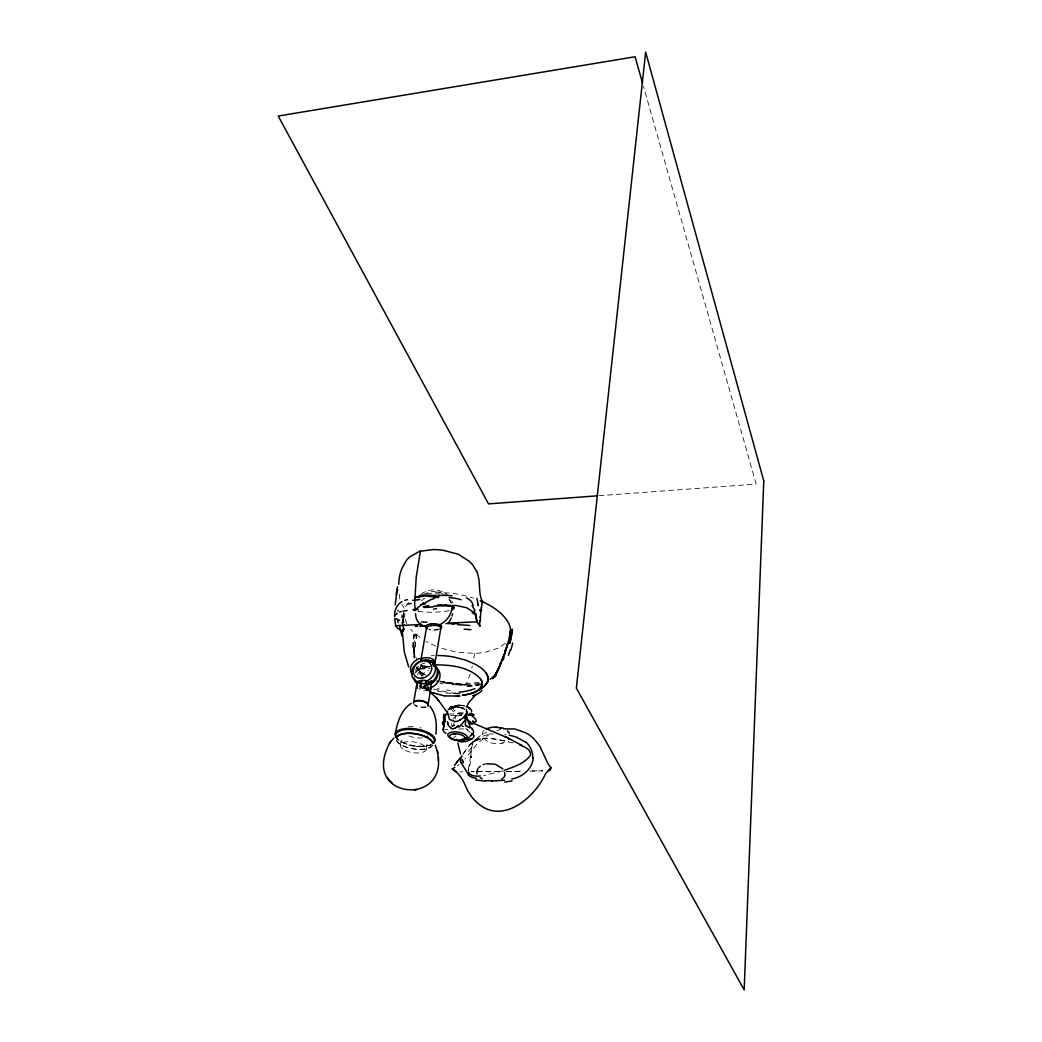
<?xml version="1.0" encoding="UTF-8"?>
<svg xmlns="http://www.w3.org/2000/svg" width="1042" height="1042" viewBox="0 0 1042 1042"><rect width="100%" height="100%" fill="white"/><g stroke="black" fill="none" stroke-linecap="round" stroke-linejoin="round"><path stroke-width="0.75" stroke-dasharray="5 3.75" d="M404.609 613.308C406.224 617.45 402.342 613.569 402.993 616.538L403.462 612.071M451.342 725.506L451.46 723.422M404.231 616.2C404.934 612.97 401.118 621.462 403.84 615.288M413.83 647.004L413.778 652.67M414.56 647.434L414.508 652.592A98.378 85.223 -0.1 0 0 414.651 655.822L414.807 657.763M404.101 617.333L404.179 616.577M413.817 647.173L414.026 656.942M402.954 616.603L403.645 615.562M402.225 624.536C400.141 620.368 406.028 620.667 403.514 624.549M402.902 623.858L402.98 622.764M468.158 769.348C470.789 760.204 470.242 750.214 473.068 741.357M402.381 621.957L402.824 619.573M403.254 619.287L402.616 621.748L403.475 622.035M403.697 621.748L402.381 621.84L403.541 622.035M402.459 625.591L403.749 613.491M415.367 672.364A12.66 10.264 -36 0 1 420.173 666.515L419.731 669.042L420.538 667.792M414.963 656.095C412.554 650.273 418.415 637.144 415.302 633.914A71.846 34.79 8.6 0 1 410.561 629.186M403.931 617.841C403.111 617.698 403.254 618.127 403.749 617.528C402.29 618.792 404.583 612.123 403.697 618.18L403.996 616.59M403.58 616.082L403.749 614.702M402.98 618.714L404.153 610.755M426.256 749.172L427.494 741.657M448.36 709.902L450.209 706.815M420.382 668.703L421.033 664.249M402.381 621.84L403.697 621.97L403.606 619.638L403.645 621.253M400.454 744.965L401.756 737.449M404.088 616.708L404.296 615.614M452.749 726.717L452.957 725.844A14.822 12.413 -36.8 0 1 454.247 722.731M403.007 615.47L404.049 615.77M402.915 619.677L403.918 616.838M463.99 684.438L466.152 684.386L469.525 675.88A91.904 32.628 87.1 0 0 470.124 674.018M416.24 634.37L421.645 638.798M416.943 601L418.246 599.007M405.612 606.6L409.493 601.638M463.508 753.509L466.008 749.901M463.169 753.77L470.359 744.04M452.853 719.136L456.24 715.607L461.215 715.411M473.107 742.256L471.987 744.34L472.899 742.555M460.955 715.489L455.536 716.023L455.367 719.319M451.994 726.287L454.664 724.815M484.061 730.168C475.751 740.028 498.232 748.351 506.764 740.966M468.822 746.267C474.8 738.934 483.944 734.402 493.387 733.907M469.838 744.587L478.63 736.746L486.861 731.992M448.776 709.823L453.114 707.466A13.507 11.84 -63.2 0 1 454.117 707.192L455.38 707.088M451.994 726.574L455.054 725.284M505.435 643.214L498.206 648.15L485.364 652.24A49.651 23.784 8.9 0 1 474.67 653.412L456.031 652.097L439.763 647.772M447.826 709.602L453.83 706.046M455.432 716.088L455.172 718.993M402.603 621.813L403.658 621.761L402.538 621.527M449.415 709.641C451.941 706.88 461.958 707.036 453.504 707.687M420.955 594.266C428.119 588.496 439.138 588.443 446.289 594.227M402.459 621.735L402.941 622.178M473.941 740.497C484.777 735.496 497.503 739.833 508.704 741.526M423.13 594.422L430.854 591.491L438.773 591.999M490.613 733.451L478.083 742.751L467.988 755.229A46.395 38.619 -37.9 0 1 464.823 759.058M431.023 744.874C419.679 748.482 405.533 746.476 396.598 738.309M496.904 730.598L500.642 729.465M502.934 770.872L483.579 775.6M502.036 742.985L503.025 742.699M451.863 708.143L455.628 707.362M437.366 629.368L438.304 629.107A7.945 2.866 0.2 0 1 429.148 629.042M455.107 705.655L457.008 705.265M479.216 682.341L461.958 684.112L443.019 681.507M478.89 683.539L459.913 685.167L439.841 681.898M403.059 615.392L404.022 615.34M426.868 593.836C442.446 591.153 458.545 593.38 473.485 598.186M428.926 688.345A12.621 10.251 -36.1 0 1 419.509 686.587L423.43 688.658L428.041 688.918M451.108 706.632L452.697 706.567M598.837 495.718L756.166 484.074L643.513 86.486M457.438 705.317L459.027 705.265M420.33 668.56L429.239 668.169M419.731 669.042L429.551 668.664M466.113 684.386L466.816 684.36M420.108 686.782L429.109 686.47M418.884 688.189L429.226 687.837M428.978 666.932L429.747 666.919M428.666 666.945L426.881 666.984M448.776 714.07L464.38 713.627M450.431 715.554L461.489 715.242M506.646 771.692L521.99 771.275L506.451 771.406M425.097 665.799L422.44 665.656M465.748 685.193L454.403 684.737L443.592 682.875M444.673 729.387L447.786 729.309M458.649 729.035L466.412 728.84M529.727 771.093L542.713 770.846M459.809 771.861L462.687 771.809M532.293 771.002L542.713 770.833M465.136 684.412L453.062 683.734L440.714 681.247M477.145 771.627L503.494 771.419M477.171 771.666L500.694 771.653M459.392 694.024L446.002 693.034L433.537 690.012M459.431 705.095L465.136 705.968M461.984 684.412L463.052 684.438M425.227 666.984L422.531 666.711M428.575 690.208L428.015 689.205M453.374 706.593L459.248 707.023A13.39 4.533 5.5 0 1 460.538 707.297L463.56 707.896M460.89 684.386L445.742 682.484M457.581 707.323L461.658 708.065L465.097 710.045M504.68 734.48L506.178 734.727M444.296 682.158L440.05 681.064M513.302 742.868C500.968 740.68 486.888 735.365 474.8 741.057L480.518 738.843L473.915 741.748L476.35 740.159C469.382 740.458 472.43 759.227 468.535 771.132L468.314 769.1M439.789 592.312L445.637 595.451M460.759 707.635L464.771 709.563M438.109 591.804L440.44 592.507M433.759 689.075L450.496 692.774A34.581 15.604 8.9 0 0 460.33 693.164M461.632 726.092L463.156 726.704M461.827 725.532L463.807 726.534M435.817 646.248L426.035 641.468M428.184 686.899L423.182 684.399M427.949 689.322L428.783 689.778M426.009 675.177L420.838 671.816L417.555 667.18M424.146 674.695L421.398 672.911M424.016 674.63L422.479 673.692M428.132 691.054L420.134 685.336M423.234 675.073L420.603 673.054M470.202 732.461L469.304 731.731A32.706 13.95 7.9 0 1 468.21 730.742M447.031 594.826L447.565 595.256L445.715 593.758M465.722 728.319L467.832 730.351M467.65 730.155L466.959 729.387M419.822 672.181L417.516 668.925M419.652 670.996L420.434 671.986L417.425 667.753M424.315 685.949L426.321 688.697M419.327 670.553L418.493 669.368M448.933 598.798L451.342 602.966M449.74 599.958L449.284 599.306A19.238 15.33 -33.8 0 1 451.355 603.5M418.832 670.853L418.168 669.889M404.205 608.202L403.345 606.926A72.627 35.923 8.8 0 1 401.834 604.334M418.181 669.928L417.621 669.094M417.946 668.547L417.36 667.648A7.62 4.272 60.2 0 1 416.865 667.062M417.034 668.183L417.555 668.977M451.889 600.856L452.866 602.966M406.68 623.689L403.918 615.093M455.94 737.176L455.523 735.965M399.854 598.994L398.721 590.163M414.156 658.127L413.791 653.087M414.781 657.554L414.56 654.207M453.283 737.046A5.64 0.886 21.6 0 1 453.96 737.306M454.169 737.059A3.53 1.107 22 0 1 454.651 737.293M462.401 714.46A10.212 4.428 8.5 0 1 451.46 708.143A10.212 4.428 8.5 0 1 464.797 706.072M450.235 706.906A4.702 4.389 -12.6 0 1 451.108 706.736M452.697 706.763A26.493 21.361 1.1 0 1 453.361 706.789M463.247 708.521A8.18 5.952 -6.5 0 1 464.537 708.912M455.341 706.893A17.232 15.773 65.5 0 1 460.825 707.297M431.154 655.796A34.803 15.786 8.9 0 1 434.267 655.574M427.702 689.557A32.536 14.614 8.9 0 1 421.046 685.636M415.654 673.002A32.536 14.614 8.9 0 1 427.962 665.929M427.52 688.853A8.245 1.615 27.3 0 1 427.897 688.918M458.584 693.334A28.03 7.997 7.1 0 1 450.404 692.93M450.326 690.429A37.278 16.672 8.9 0 1 446.484 689.908M445.729 695.861A31.052 13.194 9.6 0 1 432.469 692.435M439.307 688.983A29.085 4.285 13.7 0 1 437.445 688.462M458.962 764.607A46.395 38.619 -37.9 0 1 457.386 765.844M462.948 754.108A56.047 36.6 -51.4 0 1 463.39 753.444M468.509 751.49A44.832 27.86 -52 0 1 471.036 748.182M463.716 713.015A8.727 3.79 8.5 0 1 453.01 707.726A8.727 3.79 8.5 0 1 464.953 705.929M474.67 653.399A91.904 32.628 87.1 0 1 473.589 659.781M472.273 666.046A91.904 32.628 87.1 0 1 471.779 668.091M487.239 681.455A48.206 23.041 11.7 0 1 486.327 681.859M480.375 683.786A48.206 23.041 11.7 0 1 466.894 685.48M422.479 674.148A8.336 5.405 61.7 0 1 420.2 672.481M417.347 667.818A10.186 5.965 60.3 0 1 417.034 667.323M417.1 667.284A5.067 2.553 60.1 0 1 416.917 666.932M414.091 654.246A106.701 92.282 0 0 1 413.83 647.525A123.894 105.138 -21 0 1 415.224 634.513M413.27 647.629A123.138 104.981 -18.4 0 1 414.39 634.474M415.159 646.9A125.274 104.916 -25.9 0 1 416.865 633.979M412.658 647.264A124.793 106.284 -19 0 1 413.843 633.875M420.512 673.236A6.773 3.96 56.2 0 1 419.483 672.051M442.928 684.073A48.557 25.607 6.6 0 1 439.893 683.305M488.06 682.106A48.674 23.64 14 0 1 487.057 682.562M481.404 684.503A48.674 23.64 14 0 1 468.105 686.209M421.346 673.236A5.353 3.23 58.5 0 1 420.2 672.207M480.297 684.503A47.698 22.82 11.7 0 1 466.49 686.287M423.065 676.011A10.759 7.776 68.2 0 1 419.249 673.484M419.783 671.673A22.768 15.656 57.8 0 1 419.405 671.165M416.487 668.599A9.547 5.692 60.6 0 1 416.266 668.196M416.396 659.378A48.57 34.165 50.1 0 1 416.058 657.359M449.154 610.599A20.501 3.725 -1.3 0 1 417.738 611.159M418.545 610.977A20.632 1.316 2.6 0 1 418.155 610.938M402.59 622.413A45.561 13.572 89 0 1 402.668 621.345M401.561 617.724A56.789 22.156 87.2 0 1 402.004 614.09M403.58 614.506A59.511 22.559 87.2 0 1 403.788 613.009M417.438 675.008A12.621 10.251 -36.1 0 1 428.744 666.567M426.491 667.284A7.932 1.498 -3.2 0 1 424.563 667.245M428.366 687.446A9.743 7.919 -36.1 0 1 421.736 685.18M421.215 676.18A9.743 7.919 -36.1 0 1 428.64 670.566M428.796 685.011A12.66 10.264 -36 0 1 419.131 684.894M422.336 665.786A6.174 3.595 -35.4 0 1 420.903 664.887M431.388 666.085A6.851 0.964 -5.4 0 1 424.524 666.698A6.851 0.964 -5.4 0 1 421.294 666.138M421.463 666.437A7.763 4.481 -29.4 0 1 420.734 665.955M422.323 666.906A8.128 4.507 -24.5 0 1 421.346 666.515M421.593 600.791A19.238 15.33 -33.8 0 1 424.602 598.264M434.801 594.135A19.238 15.33 -33.8 0 1 444.296 595.36M438.903 629.498A7.138 2.397 -1.5 0 1 428.757 629.72M432.756 744.965A18.678 7.685 9.2 0 1 412.437 748.833A18.678 7.685 9.2 0 1 396.051 738.348M432.235 745.134A18.287 7.528 9.2 0 1 412.489 748.586A18.287 7.528 9.2 0 1 396.403 738.687M428.64 690.39A7.268 3.217 9.3 0 1 419.457 689.517M415.302 670.084A12.673 10.277 -36 0 1 425.214 662.933M425.931 706.697A7.32 3.165 9.2 0 1 414.755 704.679M426.022 707.297A7.568 3.282 9.2 0 1 413.961 704.718M422.401 737.866A13.012 5.418 9.2 0 1 408.243 735.678M408.19 726.86A13.012 5.418 9.2 0 1 416.149 726.834M420.017 727.642A13.012 5.418 9.2 0 1 421.268 728.019M471.036 757.703L471.271 756.492L471.036 757.703M474.24 771.653L471.349 771.692L474.266 771.679M412.971 745.798A19.485 8.049 9.2 0 0 431.167 744.613A20.215 8.362 9.2 0 1 397.054 738.465A19.485 8.049 9.2 0 0 412.971 745.798M405.455 750.54A13.09 5.34 9.1 0 0 426.152 749.706A13.09 5.34 9.1 0 0 408.334 741.644A13.09 5.34 9.1 0 0 405.455 750.54"/><path stroke-width="1.5" d="M390.008 742.516C357.471 802.066 457.607 808.032 435.269 745.173M438.395 760.621L438.408 759.553M438.408 758.355L438.408 757.3M444.022 714.799L444.113 715.724A15.773 9.391 -2.7 0 0 444.126 716.701M480.297 621.11L480.492 616.447M398.695 584.275L399.203 578.375A157.811 79.218 7 0 1 402.186 567.955L406.211 560.726A69.918 35.48 8.9 0 1 409.454 557.092L419.509 551.309L433.433 549.564A41.328 21.061 9.6 0 1 443.189 550.28L458.22 554.214L469.278 561.312A49.43 25.138 9.9 0 1 473.263 565.702L476.624 571.459M480.896 611.133L481.612 609.687L480.974 610.56M480.518 615.926L480.805 611.68M395.192 604.907L397.562 586.685M435.856 734.141C437.028 724.516 436.155 713.887 429.786 706.111M480.922 610.156L481.313 607.786M421.294 682.432L421.202 681.403L422.101 681.377M434.527 664.952L434.293 666.359M397.171 589.03L396.234 594.878M428.054 705.017L430.802 688.332M434.644 665.304L440.87 627.87M431.114 680.817L430.737 683.096M431.518 680.96L430.698 687.759A7.268 3.217 9.3 0 1 429.838 689.856M434.019 666.072L434.722 661.878L430.268 662.048M446.25 714.786L447.539 711.308M417.321 685.701L417.308 688.137M413.648 702.503L416.982 683.07M420.981 659.86L426.491 627.792M452.58 613.686L452.059 615.991M420.434 551.036L416.201 577.281L414.625 604.62A6.408 2.397 87 0 0 414.729 605.91L415.563 609.7L423.573 602.732M395.283 733.737C397.419 722.445 401.014 709.954 411.264 703.337M503.638 728.853L514.878 728.957L526.093 732.982A50.146 43.204 -37.2 0 1 533.582 738.387L539.743 746.007L547.337 762.457A47.554 41.55 -29.8 0 0 550.931 767.707L550.45 769.764A3.517 1.433 7 0 1 548.17 770.741M507.819 643.083L504.719 652.878M507.871 642.901L506.282 648.306M507.988 643.37L506.425 648.697A15.877 1.237 -67.8 0 0 504.901 650.95M444.283 725.922L443.944 719.97M509.681 637.014L510.58 629.485A66.636 32.015 9.2 0 0 507.714 621.579C501.449 611.589 490.834 605.285 480.232 600.752M478.031 768.501L476.806 771.249L477.08 773.763M467.194 705.786L468.744 702.634L475.986 694.441M505.878 650.364L504.054 655.405M443.254 728.045L444.126 726.3M505.149 651.693L502.348 659.69M505.292 652.045L504.315 654.728M500.772 662.829L498.988 667.401M498.284 669.016L500.486 664.21M501.788 660.993L499.457 666.281M500.355 663.897L501.801 660.328M500.499 664.158L501.085 662.66M500.238 664.874L499.978 665.525M503.651 656.447L503.989 655.574M503.065 657.228L502.205 659.352M503.39 657.111L501.879 660.771M499.86 665.851L499.105 667.622M502.804 657.893L502.518 658.583M498.128 669.772L495.679 674.018M497.933 670.201L498.532 668.873M451.355 617.932L449.05 621.931M499.105 667.635L494.846 675.19M497.451 670.827L496.37 673.028A49.13 25.138 23.5 0 1 496.161 673.549L495.028 674.969M497.894 669.876L498.206 669.185M498.818 668.274L498.467 669.016M466.412 715.164L465.735 716.414A15.917 7.411 -41.2 0 1 465.383 717.039L464.458 718.29M497.672 670.788L497.112 671.882M402.681 629.655A55.031 21.087 87.4 0 0 402.668 631.374L402.915 630.957M395.673 614.858L397.197 613.23M462.01 755.854L460.473 759.41A6.708 5.627 -46.7 0 0 460.994 762.51M468.835 714.708L469.252 714.07A3.921 2.514 65.4 0 1 470.189 713.496L470.619 713.444A6.916 4.559 76.4 0 1 471.192 713.536M509.134 738.791L508.691 739.325L509.356 738.478M454.416 765.544L460.577 757.365M390.346 742.06L393.85 738.153M389.369 743.402L390.971 741.201M467.194 717.157L466.529 718.094A4.52 3.608 80.9 0 0 465.969 719.371L465.24 724.776A1.355 1.224 -77.4 0 0 465.474 725.297A2.839 2.488 89.2 0 0 465.969 725.701M456.526 762.614L457.659 761.155M494.768 675.281L491.603 678.16M478.838 767.511L480.284 766.235M458.402 725.414L457.412 726.378M503.716 777.619L504.992 775.522L504.562 772.278M480.336 609.752L481.586 609.674L480.349 609.883M456.8 726.912L455.758 727.746A9.678 8.102 -69.1 0 1 455.12 728.228M481.508 688.124L481.756 687.928M480.883 688.736L478.682 690.13M475.426 721.624L474.983 721.898A9.652 4.845 46.5 0 1 474.709 722.041L473.928 722.067A1.433 0.808 82.3 0 1 473.68 721.911L473.289 721.455M490.053 679.202L490.847 678.694M454.807 767.433L452.202 769.035L455.654 771.679M502.817 778.296L501.736 778.934M469.421 737.033L467.428 738.14M401.952 601.599C396.742 604.568 394.071 610.82 394.657 616.695M455.107 728.176L453.687 728.775A3.764 3.452 77.4 0 1 451.42 728.514M479.32 689.387L484.856 685.857L487.083 683.018A39.153 17.727 8.9 0 0 487.838 676.87A38.762 17.545 8.9 0 0 486.236 673.327M479.033 689.517L483.566 686.925L487.513 682.106A38.945 17.623 8.9 0 0 486.236 673.327A38.945 17.623 8.9 0 0 476.129 664.705L465.852 660.172L453.752 657.02A41.954 18.951 8.9 0 0 437.835 655.509M486.119 728.762L492.905 727.042L501.423 727.85M419.666 658.427C414.651 660.289 409.428 664.991 410.73 670.853A42.696 19.342 8.8 0 0 412.098 674.382M483.149 764.633L484.309 764.229M399.594 612.045L401.313 611.485M504.289 770.416C513.328 766.925 523.696 763.955 529.922 756.049A5.275 4.546 -35.2 0 0 530.586 754.187C530.248 748.781 523.97 746.788 519.802 744.861M404.752 600.361L407.474 599.606M428.874 607.108L427.311 607.499M511.739 778.973C521.612 777.345 530.99 770.168 533.009 760.074A14.288 12.947 -25.5 0 0 533.113 759.136L533.165 757.912M402.915 611.094L407.188 610.508M485.872 763.799L494.742 764.125M433.941 597.535L438.669 597.379L425.084 595.92L414.807 597.574L419.652 596.506M414.469 790.162L415.393 789.979M415.836 789.888L416.904 789.68M416.357 625.89L417.139 625.76M424.628 607.512L427.663 606.991M463.104 695.079C470.281 694.037 482.902 691.68 482.055 682.106A29.736 13.377 8.8 0 0 480.766 679.228C469.773 666.88 451.381 664.926 435.751 664.848M418.923 682.744L417.959 682.849L417.647 681.676A12.712 10.29 -36 0 1 415.172 664.718A12.712 10.29 -36 0 1 434.019 663.845A12.712 10.29 -36 0 1 426.061 681.247L425.983 682.471M504.536 780.171L491.811 781.07M432.235 692.891L432.938 693.177L430.099 692.005L444.335 695.965L459.926 695.978M456.383 696.303L458.832 696.082M462.713 739.442L461.28 739.481M597.222 495.836L488.542 503.885L278.227 116.04L635.086 56.75L642.627 83.36M460.538 740.601L459.196 740.641M454.169 733.828L455.471 733.789M440.701 605.102L446.393 604.907M500.108 728.111L503.039 727.941M480.466 617.072L479.854 617.02M480.375 775.977C476.337 776.251 470.437 776.655 468.561 772.135M461.202 740.458L460.03 740.484M394.749 618.727L395.647 625.734L421.658 624.471M447.669 623.207L476.923 621.787L480.206 626.164M428.588 660.758L434.722 661.058M467.806 715.059L474.123 714.877L472.039 713.705A10.733 7.398 -83 0 0 471.622 713.588L471.192 713.483M468.145 722.093L470.294 722.041L472.755 723.76M469.134 723.669L472.456 723.956M465.175 739.117L471.648 738.96M484.999 781.109L475.686 779.937M452.384 624.054L453.622 624.093M496.552 727.042L495.914 727.003M454.494 721.455L449.454 719.371L447.917 713.978A31.104 27.665 -16.1 0 1 447.943 713.262M455.588 605.363L466.738 607.76L473.146 611.954M414.703 610.417L413.882 610.234M495.758 764.411L502.869 768.853M517.158 737.606L525.728 742.23M472.899 723.07L507.728 737.853L522.407 745.72M504.966 736.642L507.728 737.853M482.199 778.843L480.088 777.658M467.337 726.574L468.874 727.381M467.285 726.534L466.021 725.792M451.433 728.475L448.763 725.87A13.676 12.908 12.1 0 1 448.229 724.932L447.721 723.995M452.202 769.035L455.68 770.989M402.629 631.348L397.601 628.326L395.647 625.734M471.57 733.464L471.922 733.698A19.003 8.062 8 0 0 472.469 734.037A3.751 2.813 -77.1 0 1 473.394 734.936M430.059 692.005L437.393 698.895L436.233 697.398L439.06 701.448M507.376 730.833L509.382 733.281M389.982 780.862L390.75 781.643M391.206 782.099L391.896 782.816M472.716 720.83L473.446 721.637M466.373 709.446L466.933 712.78L463.234 717.73A19.564 18.482 -20.2 0 1 462.127 718.524A16.19 15.799 -11.5 0 1 459.887 720.022M472.052 605.676L474.944 610.273M465.891 718.068L471.505 723.435A19.134 8.232 8.1 0 0 471.752 723.604M466.321 718.524L467.532 719.931A15.513 12.96 -37.3 0 1 469.16 722.77L469.734 726.274A7.086 5.926 -36.9 0 1 469.369 727.941M387.22 777.397L387.898 778.296M388.236 778.752L388.874 779.598M468.653 774.74L460.942 762.536M438.018 699.703L446.354 711.321M480.766 679.228C486.458 688.84 472.378 694.259 464.901 694.832A40.039 18.053 9 0 1 462.348 695.157M473.368 734.962L473.667 735.782M421.228 661.162L421.189 661.084A7.19 3.295 9.3 0 1 425.631 657.645A7.19 3.295 9.3 0 1 434.514 660.524M408.685 667.062L404.322 652.045L402.342 631.895M475.673 616.356L476.923 621.787L475.894 613.66M462.882 761.598L462.231 759.683L463.273 762.926M477.952 604.23L478.408 605.767L476.884 598.329M457.881 743.05L460.564 754.108M437.406 750.553L437.64 751.582M437.783 752.259L438.018 753.301M443.736 717.912L443.84 718.719M470.88 715.125A15.76 4.936 21.7 0 1 475.999 721.859M470.32 727.225A16.581 5.627 12.5 0 1 472.417 728.736M471.596 728.618A15.005 6.421 2.7 0 1 472.365 734.389M466.204 715.945A17.336 4.051 -45.4 0 1 464.849 717.717M443.983 714.174A10.667 0.677 81.2 0 1 444.022 714.174M443.306 717.508A17.258 11.175 9 0 1 443.931 715.45M443.645 719.384A4.494 0.795 -88.7 0 1 443.697 720.4M444.309 726.131A3.217 1.263 85.6 0 1 444.166 726.417M443.163 729.426A16.607 6.617 -5.7 0 1 443.736 728.058M445.963 733.542A15.005 6.304 9.2 0 1 443.045 729.413M467.194 737.697A9.821 4.116 8.5 0 1 451.941 738.895A9.821 4.116 8.5 0 1 453.348 731.901A9.821 4.116 8.5 0 1 467.194 737.697A13.246 11.228 -38.8 0 1 462.778 739.104M470.828 735.873A9.391 2.006 -19.5 0 1 470.463 736.095M471.805 734.532A13.364 4.819 -7.3 0 1 470.476 735.405M466.621 706.658A10.212 4.428 8.5 0 1 471.531 711.738M459.939 720.126A10.199 10.173 21.6 0 1 454.612 721.559M445.585 721.846A17.232 13.806 34.1 0 1 445.546 714.486M448.373 723.825A16.789 13.025 45 0 1 447.513 721.715M457.477 726.495A14.666 8.87 -53.1 0 1 456.852 727.042M466.555 717.638A17.414 5.939 -48.6 0 1 458.923 727.251M466.803 713.431A7.854 6.07 -11.1 0 1 466.191 715.099M466.49 711.412A5.08 4.077 10.4 0 1 466.894 713.431M482.342 687.915A14.406 2.787 -18.7 0 1 482.146 688.176M475.061 688.619A37.421 15.461 0.5 0 1 459.066 692.227M482.055 690.26A43.269 21.478 20.7 0 1 472.664 695.769M455.797 771.523A49.078 41.511 -42.3 0 1 464.159 782.946L467.037 789.341A57.284 49.482 -35.5 0 0 468.027 791.308L471.388 796.479A59.016 50.967 -35.4 0 0 476.858 802.405C501.853 825.759 534.364 798.12 545.474 773.919A49.612 44.259 -33.4 0 1 550.931 767.693M456.878 739.312A7.867 6.591 -37.2 0 0 460.864 741.852L464.797 741.683A18.626 15.565 -36.8 0 0 471.622 738.921M512.078 780.849A60.162 48.323 -15.2 0 1 504.575 782.034M492.215 780.64A44.519 11.28 -6.1 0 1 485.585 780.705M476.454 778.283A24.344 16.75 -38.4 0 1 468.288 775.105M509.186 735.209A74.425 69.358 -57.2 0 1 517.223 737.462M525.91 742.034A24.07 22.182 -34.5 0 1 532.749 757.938M469.356 721.65A15.513 12.999 -37.3 0 1 470.294 722.041M474.058 735.834A4.012 3.973 -27.1 0 1 471.831 738.869M466.308 706.398A8.727 3.79 8.5 0 1 470.085 709.25M511.57 630.032A120.025 92.712 -39.4 0 1 509.004 643.461M512.091 629.967A119.817 92.907 -39 0 1 509.616 643.357M512.664 643.005A102.95 74.633 -45.3 0 1 510.775 650.299M496.161 674.161A48.206 23.041 11.7 0 1 493.244 677.652M506.138 648.319A96.151 60.397 -52 0 1 504.992 651.706M510.684 629.472A121.237 92.504 -40.8 0 1 507.988 642.901M512.469 629.238A120.69 93.715 -38.8 0 1 509.981 643.057M506.034 648.723A95.695 61.921 -50.9 0 1 504.914 652.058M503.429 655.848A39.791 7.398 -65.5 0 1 502.791 657.463M504.054 657.619A22.611 2.279 -65.9 0 1 503.117 659.912M498.35 669.902A10.811 0.86 -67.6 0 1 497.998 670.605M496.904 672.819A53.637 27.027 21.3 0 1 496.018 674.33M496.448 674.395A48.674 23.64 14 0 1 494.755 677.039M510.215 649.882A50.771 18.17 -62 0 1 508.392 655.327M502.413 659.443A28.733 3.269 -66 0 1 502.153 660.068M498.454 669.407A16.724 2.67 -70.5 0 1 498.115 670.149M495.367 675.346A47.698 22.82 11.7 0 1 492.358 678.785M429.408 607.252A20.619 4.376 -6 0 1 433.641 606.731M433.759 606.275A20.632 3.96 -5.6 0 1 440.831 605.871A20.632 4.155 -5.7 0 1 449.506 606.249M449.779 605.988A20.619 3.855 -4.9 0 1 453.804 607.356M453.517 607.382A20.593 3.569 -3 0 1 454.156 608.202A20.579 3.569 -3 0 1 451.928 609.713M452.111 609.713A20.501 3.725 -1.3 0 1 451.824 609.831M415.68 610.521A20.632 1.316 2.5 0 1 415.172 610.43M415.576 610.195A20.619 1.446 1.9 0 1 413.895 609.857M413.062 609.817A20.606 1.55 -1.2 0 1 415.185 609.166M425.058 607.356A20.045 1.25 -2.9 0 1 424.302 607.369M412.723 600.283A35.467 4.559 0.1 0 1 419.861 599.567M476.767 571.459A115.454 57.857 11.2 0 1 479.138 582.126L479.841 591.856A124.61 62.95 5.9 0 0 482.159 601.573M481.417 607.955A75.193 20.671 89.6 0 1 482.29 601.768M438.721 595.399A34.881 8.505 -1.2 0 1 452.098 595.803M418.975 595.659A35.22 19.498 11.8 0 1 438.864 596.376M407.448 604.073A62.976 17.414 15 0 1 411.186 603.565M398.122 622.699A188.836 42.071 55.6 0 1 397.823 620.485M402.004 636.102A102.22 14.301 65 0 1 399.542 625.461M417.608 609.557A40.482 1.394 -7.6 0 1 418.116 609.479M425.383 603.826A54.796 15.005 -19.9 0 1 420.525 604.829M474.305 610.638A123.295 48.088 -33.3 0 1 474.878 614.22M466.438 597.847A51.032 18.886 -9.7 0 1 473.107 605.506M449.076 597.574A29.944 9.769 -2.8 0 1 461.189 599.749M424.394 603.513A26.545 22.989 -5.5 0 1 434.28 598.512M397.979 611.003A94.809 11.853 8.1 0 1 398.265 610.391M421.359 621.892A167.449 23.158 14.5 0 1 426.959 622.217M395.973 618.714A101.334 17.336 51.5 0 1 399.49 620.394M428.757 605.584A49.677 12.647 -19.8 0 1 423.195 606.874M433.615 609.166A19.329 1.576 -12.1 0 1 436.52 608.541M437.327 605.128A21.061 8.414 -10 0 1 440.844 604.803M445.781 605.311A37.603 9.313 -7.5 0 1 454.807 605.676M472.182 612.683A99.433 36.639 -33.1 0 1 476.194 615.991M480.049 611.094A56.45 25.216 83.5 0 1 480.18 609.674M479.633 625.786A73.331 17.493 88.2 0 1 479.737 620.563M403.176 631.035A56.398 14.145 19.6 0 1 403.475 628.99M404.374 629.381A52.868 11.397 8.2 0 1 404.283 624.523M415.289 626.476A47.059 7.541 -0.5 0 1 417.542 626.073M419.9 626.372A44.493 8.023 0.8 0 1 424.98 625.76M445.872 623.52A51.266 10.472 1.9 0 1 452.423 623.663M453.778 623.572A52.152 8.401 1.7 0 1 458.48 623.78M457.633 624.692A53.416 7.19 1.8 0 1 469.76 625.474M464.12 629.186A55.747 9.013 1.2 0 1 470.958 629.694M436.207 668.052A12.621 10.251 -36.1 0 1 439.529 678.759A12.621 10.251 -36.1 0 1 429.786 688.111M417.204 683.63A12.621 10.251 -36.1 0 1 416.683 682.197M437.445 680.973A9.743 7.919 -36.1 0 1 437.145 681.572M434.788 665.63A12.66 10.264 -36 0 1 429.942 684.503M417.334 683.708A12.66 10.264 -36 0 1 414.612 679.267M434.019 664.575A6.695 1.029 29.6 0 1 433.068 664.249M434.11 665.252A8.115 1.563 22.5 0 1 433.016 665.07M451.824 606.535A19.238 15.33 -33.8 0 1 439.685 624.809A1.407 0.99 -67 0 0 439.06 626.164A7.776 2.592 -1.1 0 0 437.249 625.682A7.281 2.553 -1.3 0 0 431.088 625.539M431.154 625.604A6.994 2.488 -1.6 0 0 426.465 628.065A1.407 1.302 -2 0 0 425.644 626.698A19.238 15.33 -33.8 0 1 415.602 613.777M439.685 624.809A8.557 3.074 0.5 0 0 437.666 624.184A8.062 3.009 0.3 0 0 430.841 623.858M439.659 624.822A8.18 2.931 0.5 0 1 441.157 625.721A7.945 2.866 0.2 0 1 440.323 628.404M425.657 626.698A7.841 2.957 0.1 0 1 430.906 623.924M427.064 628.235A7.945 2.866 0.2 0 1 425.865 626.698M439.034 626.177A7.437 2.475 -1.1 0 1 440.388 626.893A1.407 1.224 -45.8 0 1 441.17 625.721M440.492 626.88A7.138 2.397 -1.5 0 1 440.31 628.808M427.103 628.86A7.138 2.397 -1.5 0 1 426.725 628.065M396.455 737.267A18.678 7.685 9.2 0 1 416.071 733.868A18.678 7.685 9.2 0 1 432.925 743.467M396.846 737.254A18.287 7.528 9.2 0 1 416.058 733.92A18.287 7.528 9.2 0 1 432.56 743.324M432.547 663.689A12.673 10.277 -36 0 1 431.219 682.367M416.513 682.627A12.673 10.277 -36 0 1 413.752 677.587M425.644 683.643A8.258 2.24 -7 0 1 428.809 683.63M421.45 684.294A8.466 1.263 41.2 0 1 420.2 683.018M430.711 682.484A7.646 2.8 0.2 0 1 417.998 682.289M425.592 681.572A8.623 1.55 -4.3 0 1 426.478 681.559M417.634 681.872A6.604 2.605 4.4 0 1 422.661 680.322A6.604 2.605 4.4 0 1 429.161 681.663M425.318 682.862A8.206 0.964 -6.4 0 1 426.061 682.81M417.542 682.315A6.916 2.305 5.5 0 1 419.47 681.611M421.437 685.558A7.073 0.729 45.4 0 1 420.46 684.49M426.438 684.294A6.968 2.123 -12.3 0 1 429.096 684.138M396.26 737.28A19.485 8.049 9.2 0 1 416.461 730.051A19.485 8.049 9.2 0 1 433.042 743.324M396.038 737.202A20.215 8.362 9.2 0 1 416.631 729.061A20.215 8.362 9.2 0 1 433.264 743.311M413.609 702.803A7.32 3.165 9.2 0 1 421.919 700.719A7.32 3.165 9.2 0 1 427.78 705.59M413.361 702.79A7.568 3.282 9.2 0 1 422.14 701.162A7.568 3.282 9.2 0 1 428.067 705.942M427.52 736.147A13.012 5.418 9.2 0 1 425.318 737.241M442.472 723.096C443.488 728.723 444.139 718.185 442.472 722.979M481.547 601.481L482.863 601.677L481.573 601.416M763.773 480.935L744.183 989.9L576.356 688.137L645.649 52.1L763.773 480.935M452.905 739.377A7.802 3.256 8.5 0 0 465.045 738.439A7.802 3.256 8.5 0 0 454.052 733.828A7.802 3.256 8.5 0 0 452.905 739.377M422.179 678.173A9.847 7.958 -36 0 0 430.698 664.132A9.847 7.958 -36 0 0 414.69 666.58A9.847 7.958 -36 0 0 422.179 678.173"/></g></svg>
